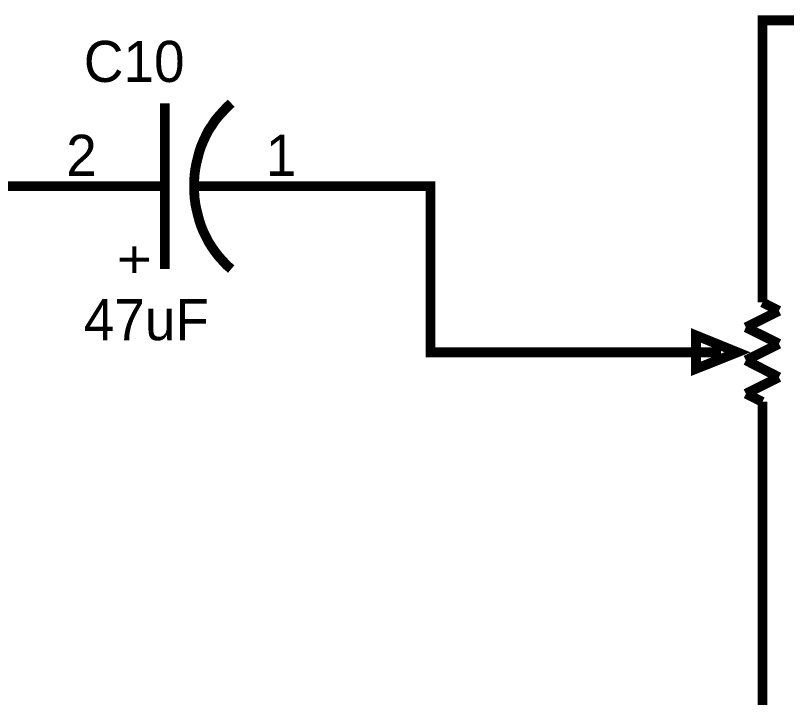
# Model space of a CAD drawing. Header units: inches. Extents: x 0 to 432, y 0 to 280.
# Drawn here: x 307.34 to 330.95, y 157.06 to 177.94 of the extents above; entities that cross this region are included whole.
import ezdxf

# ---------------------------------------------------------------- set-up
doc = ezdxf.new("R2010")
doc.units = ezdxf.units.IN
doc.layers.add('Sheet', color=255, linetype='Continuous')

msp = doc.modelspace()

# ---------------------------------------------------------------- linework, layer by layer
at = {"layer": 'Sheet'}
for points in [[(297.188, 177.792, 0.3, 0.3, 0), (304.803, 177.792, 0.3, 0.3, 0), (304.803, 172.716, 0.3, 0.3, 0), (309.89, 172.716, 0.3, 0.3, 0)], [(330.207, 172.716, 0.3, 0.3, 0), (330.207, 177.792, 0.3, 0.3, 0), (337.821, 177.792, 0.3, 0.3, 0)], [(311.912, 170.178, 0.3, 0.3, 0), (311.912, 175.254, 0.3, 0.3, 0)], [(313.944, 170.178, 0.3, 0.3, 0), (313.81, 170.29, 0.3, 0.3, 0), (313.686, 170.425, 0.3, 0.3, 0), (313.563, 170.56, 0.3, 0.3, 0), (313.45, 170.706, 0.3, 0.3, 0), (313.349, 170.852, 0.3, 0.3, 0), (313.248, 171.009, 0.3, 0.3, 0), (313.17, 171.166, 0.3, 0.3, 0), (313.091, 171.323, 0.3, 0.3, 0), (313.024, 171.492, 0.3, 0.3, 0), (312.967, 171.66, 0.3, 0.3, 0), (312.922, 171.829, 0.3, 0.3, 0), (312.878, 172.008, 0.3, 0.3, 0), (312.844, 172.177, 0.3, 0.3, 0), (312.821, 172.357, 0.3, 0.3, 0), (312.81, 172.536, 0.3, 0.3, 0), (312.81, 172.716, 0.3, 0.3, 0), (312.81, 172.896, 0.3, 0.3, 0), (312.821, 173.064, 0.3, 0.3, 0), (312.844, 173.244, 0.3, 0.3, 0), (312.878, 173.423, 0.3, 0.3, 0), (312.922, 173.592, 0.3, 0.3, 0), (312.967, 173.772, 0.3, 0.3, 0), (313.024, 173.94, 0.3, 0.3, 0), (313.091, 174.097, 0.3, 0.3, 0), (313.17, 174.266, 0.3, 0.3, 0), (313.248, 174.423, 0.3, 0.3, 0), (313.349, 174.569, 0.3, 0.3, 0), (313.45, 174.726, 0.3, 0.3, 0), (313.563, 174.861, 0.3, 0.3, 0), (313.686, 174.996, 0.3, 0.3, 0), (313.81, 175.13, 0.3, 0.3, 0), (313.944, 175.254, 0.3, 0.3, 0)], [(311.912, 172.716, 0.3, 0.3, 0), (309.89, 172.716, 0.3, 0.3, 0)], [(311.912, 172.716, 0.3, 0.3, 0), (311.159, 172.716, 0.3, 0.3, 0)], [(312.934, 172.716, 0.3, 0.3, 0), (314.966, 172.716, 0.3, 0.3, 0)], [(312.934, 172.716, 0.3, 0.3, 0), (313.439, 172.716, 0.3, 0.3, 0)], [(314.966, 172.716, 0.3, 0.3, 0), (320.043, 172.716, 0.3, 0.3, 0), (320.043, 167.629, 0.3, 0.3, 0), (325.13, 167.629, 0.3, 0.3, 0)], [(330.207, 170.178, 0.3, 0.3, 0), (330.207, 172.716, 0.3, 0.3, 0)], [(330.207, 169.156, 0.3, 0.3, 0), (330.207, 170.178, 0.3, 0.3, 0)], [(330.712, 168.898, 0.3, 0.3, 0), (330.207, 169.156, 0.3, 0.3, 0)], [(329.701, 168.392, 0.3, 0.3, 0), (330.712, 168.898, 0.3, 0.3, 0)], [(330.712, 167.887, 0.3, 0.3, 0), (329.701, 168.392, 0.3, 0.3, 0)], [(329.701, 167.382, 0.3, 0.3, 0), (330.712, 167.887, 0.3, 0.3, 0)], [(327.668, 167.629, 0.3, 0.3, 0), (325.13, 167.629, 0.3, 0.3, 0)], [(328.938, 167.629, 0.3, 0.3, 0), (327.668, 167.629, 0.3, 0.3, 0)], [(330.712, 166.865, 0.3, 0.3, 0), (329.701, 167.382, 0.3, 0.3, 0)], [(329.701, 166.36, 0.3, 0.3, 0), (330.712, 166.865, 0.3, 0.3, 0)], [(330.207, 166.113, 0.3, 0.3, 0), (329.701, 166.36, 0.3, 0.3, 0)], [(330.207, 165.091, 0.3, 0.3, 0), (330.207, 166.113, 0.3, 0.3, 0)], [(330.207, 165.091, 0.3, 0.3, 0), (330.207, 162.553, 0.3, 0.3, 0)], [(330.207, 162.553, 0.3, 0.3, 0), (330.207, 132.075, 0.3, 0.3, 0)]]:
    msp.add_lwpolyline(points, format="xyseb", dxfattribs=at)
for points in [[(329.443, 167.629, 0.3, 0.3, 0), (328.174, 167.123, 0.3, 0.3, 0), (328.174, 168.145, 0.3, 0.3, 0), (329.443, 167.629, 0.3, 0.3, 0)], [(329.443, 167.629, 0.0991, 0.0991, 0), (328.174, 167.123, 0.0991, 0.0991, 0), (328.174, 168.145, 0.0991, 0.0991, 0), (329.443, 167.629, 0.0991, 0.0991, 0)]]:
    msp.add_lwpolyline(points, format="xyseb", close=True, dxfattribs=at)

# ---------------------------------------------------------------- texts
for s, height, p in [('C10', 1.2577, (309.43, 175.905)), ('2', 1.258, (308.891, 173.03)), ('1', 1.258, (315, 173.03)), ('47uF', 1.2577, (309.43, 167.999))]:
    msp.add_text(s, height=height, dxfattribs=at).set_placement(p)
msp.add_text('+', height=1.258, rotation=90, dxfattribs=at).set_placement((311.586, 169.976))

doc.saveas('drawing.dxf')
